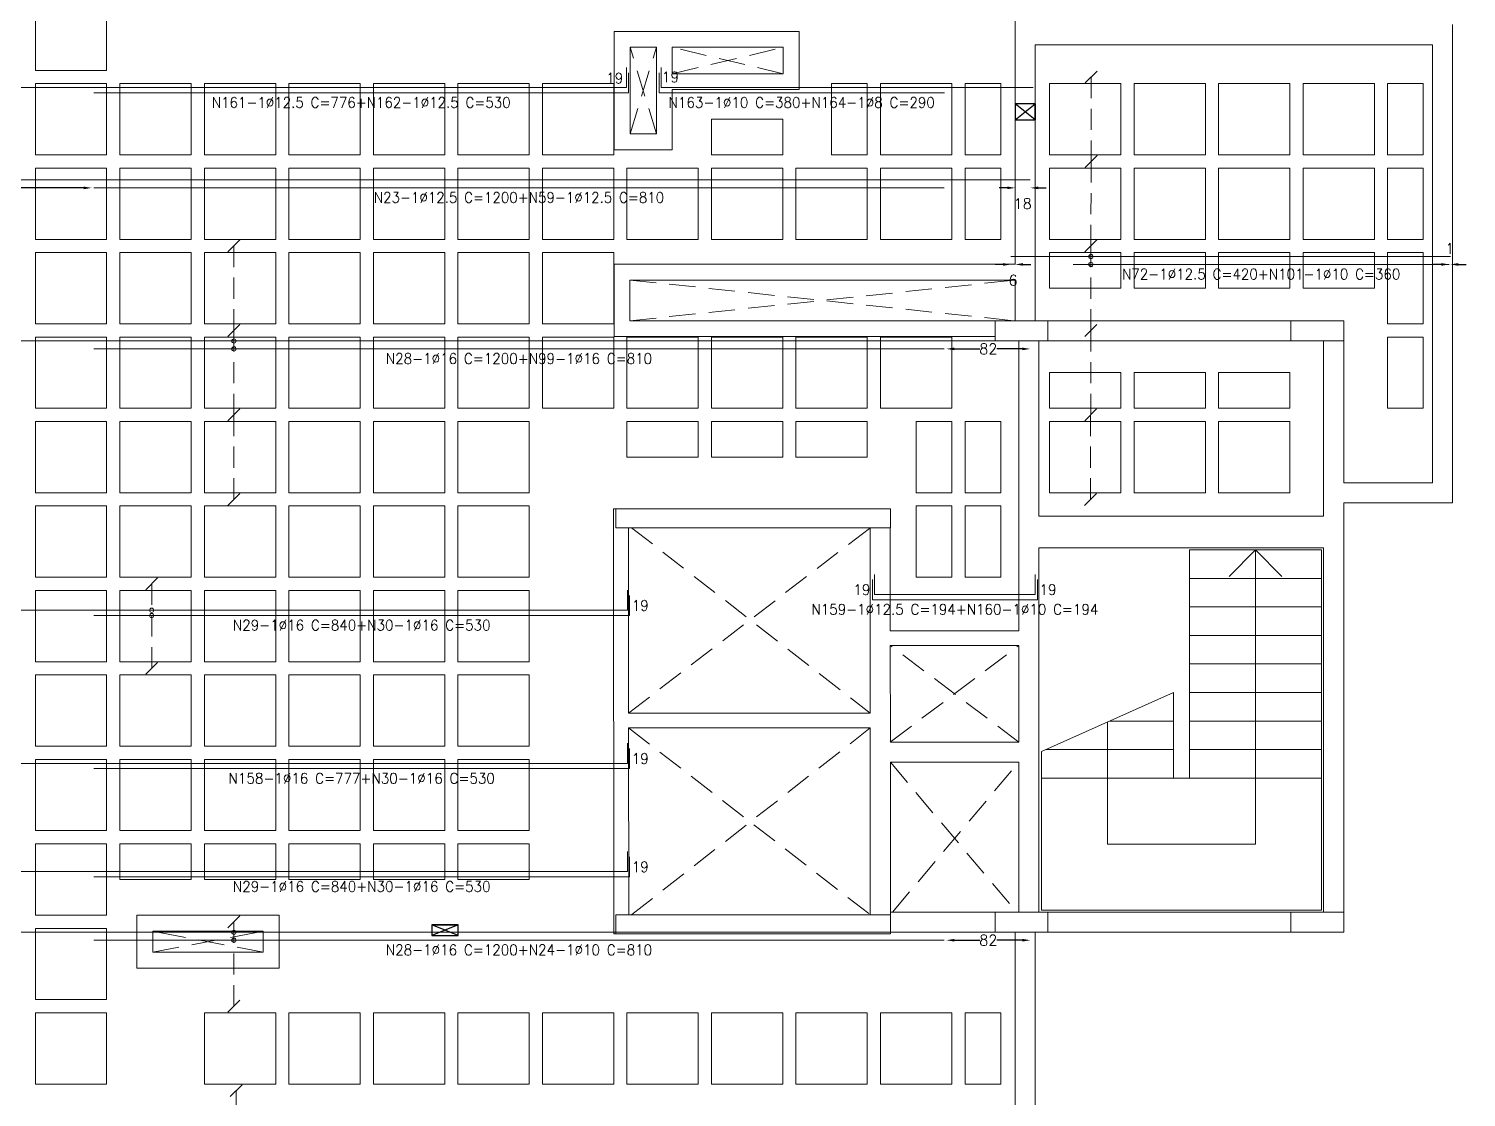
# Model space of a CAD drawing. Header units: millimetres. Extents: x -32 to 332, y -138 to 116.
# Drawn here: x 210.71 to 237.93, y -32.29 to -12.05 of the extents above; entities that cross this region are included whole.
import ezdxf
from ezdxf.enums import TextEntityAlignment as Align

# ---------------------------------------------------------------- set-up
doc = ezdxf.new("R2010")
doc.units = ezdxf.units.MM
doc.linetypes.add('TRAZO_HUECO', pattern=[0.75, 0.5, -0.25])
doc.layers.add('A-COT-01', color=9, linetype='Continuous')
doc.layers.add('FURAÇÃO', color=8, linetype='Continuous')
for name, color, linetype, lineweight in [('ARR_L_I_IG_LINHA', 2, 'Continuous', 0), ('ARR_L_I_IG_MARCA', 2, 'Continuous', 9), ('ARR_L_I_POSICAO', 4, 'Continuous', 9), ('ARR_LONG_INF', 6, 'Continuous', 15), ('ARR_LONG_INF_TXT', 1, 'Continuous', 9), ('LJ_NERV_RETI', 8, 'Continuous', 9), ('LJ_SIMB_ABER', 8, 'Continuous', 0), ('PILAR_CONCRETO', 8, 'Continuous', 0), ('VIG_FACES', 8, 'Continuous', 0)]:
    doc.layers.add(name, color=color, linetype=linetype, lineweight=lineweight)
doc.styles.add('CYPETXT_0.3_romans', font='romans.shx', dxfattribs={"height": 0.2})
doc.styles.add('CYPETXT_romans', font='romans.shx', dxfattribs={"height": 0.2})
doc.dimstyles.new('cype_arrow', dxfattribs={"dimtxt": 0.18, "dimasz": 0.15, "dimexe": 0.075, "dimexo": 0.075, "dimgap": 0, "dimtad": 0, "dimdec": 4, "dimzin": 0, "dimdsep": 46, "dimtxsty": 'CYPETXT_0.3_romans', "dimcen": 0.09, "dimadec": 0, "dimazin": 0, "dimtfac": 1, "dimtdec": 4, "dimtofl": 0, "dimtmove": 2, "dimatfit": 3, "dimfxl": 1, "dimtolj": 1, "dimtzin": 0, "dimarcsym": 0})

# ---------------------------------------------------------------- blocks, each defined once
blk = doc.blocks.new('Forma 2PvtoTipo')
at = {"layer": 'FURAÇÃO', "color": 8}
for points in [[(635.553, -12.692), (635.933, -12.692), (635.933, -12.392), (635.553, -12.392), (635.553, -12.692), (635.933, -12.392), (635.933, -12.692), (635.553, -12.392)], [(625.008, -28.141), (625.008, -27.941), (624.508, -27.941), (624.508, -28.141), (625.008, -28.141), (624.508, -27.941), (625.008, -27.941), (624.508, -28.141)]]:
    blk.add_lwpolyline(points, dxfattribs=at)
at = {"layer": 'LJ_NERV_RETI', "color": 8}
for points in [[(618.354, -11.757), (618.354, -10.407), (617.004, -10.407), (617.004, -11.757)], [(618.354, -13.357), (618.354, -12.007), (617.004, -12.007), (617.004, -13.357)], [(619.954, -13.357), (619.954, -12.007), (618.604, -12.007), (618.604, -13.357)], [(621.554, -13.357), (621.554, -12.007), (620.204, -12.007), (620.204, -13.357)], [(623.154, -13.357), (623.154, -12.007), (621.804, -12.007), (621.804, -13.357)], [(624.754, -13.357), (624.754, -12.007), (623.404, -12.007), (623.404, -13.357)], [(626.354, -13.357), (626.354, -12.007), (625.004, -12.007), (625.004, -13.357)], [(627.954, -13.357), (627.954, -12.007), (626.604, -12.007), (626.604, -13.357)], [(632.754, -13.357), (632.754, -12.007), (632.079, -12.007), (632.079, -13.357)], [(634.354, -13.357), (634.354, -12.007), (633.004, -12.007), (633.004, -13.357)], [(635.279, -13.357), (635.279, -12.007), (634.604, -12.007), (634.604, -13.357)], [(637.554, -13.357), (637.554, -12.007), (636.204, -12.007), (636.204, -13.357)], [(639.154, -13.357), (639.154, -12.007), (637.804, -12.007), (637.804, -13.357)], [(640.754, -13.357), (640.754, -12.007), (639.404, -12.007), (639.404, -13.357)], [(642.354, -13.357), (642.354, -12.007), (641.004, -12.007), (641.004, -13.357)], [(643.279, -13.357), (643.279, -12.007), (642.604, -12.007), (642.604, -13.357)], [(631.154, -13.357), (631.154, -12.682), (629.804, -12.682), (629.804, -13.357)], [(618.354, -14.957), (618.354, -13.607), (617.004, -13.607), (617.004, -14.957)], [(619.954, -14.957), (619.954, -13.607), (618.604, -13.607), (618.604, -14.957)], [(621.554, -14.957), (621.554, -13.607), (620.204, -13.607), (620.204, -14.957)], [(623.154, -14.957), (623.154, -13.607), (621.804, -13.607), (621.804, -14.957)], [(624.754, -14.957), (624.754, -13.607), (623.404, -13.607), (623.404, -14.957)], [(626.354, -14.957), (626.354, -13.607), (625.004, -13.607), (625.004, -14.957)], [(627.954, -14.957), (627.954, -13.607), (626.604, -13.607), (626.604, -14.957)], [(629.554, -14.957), (629.554, -13.607), (628.204, -13.607), (628.204, -14.957)], [(631.154, -14.957), (631.154, -13.607), (629.804, -13.607), (629.804, -14.957)], [(632.754, -14.957), (632.754, -13.607), (631.404, -13.607), (631.404, -14.957)], [(634.354, -14.957), (634.354, -13.607), (633.004, -13.607), (633.004, -14.957)], [(635.279, -14.957), (635.279, -13.607), (634.604, -13.607), (634.604, -14.957)], [(637.554, -14.957), (637.554, -13.607), (636.204, -13.607), (636.204, -14.957)], [(639.154, -14.957), (639.154, -13.607), (637.804, -13.607), (637.804, -14.957)], [(640.754, -14.957), (640.754, -13.607), (639.404, -13.607), (639.404, -14.957)], [(642.354, -14.957), (642.354, -13.607), (641.004, -13.607), (641.004, -14.957)], [(643.279, -14.957), (643.279, -13.607), (642.604, -13.607), (642.604, -14.957)], [(618.354, -16.557), (618.354, -15.207), (617.004, -15.207), (617.004, -16.557)], [(619.954, -16.557), (619.954, -15.207), (618.604, -15.207), (618.604, -16.557)], [(621.554, -16.557), (621.554, -15.207), (620.204, -15.207), (620.204, -16.557)], [(623.154, -16.557), (623.154, -15.207), (621.804, -15.207), (621.804, -16.557)], [(624.754, -16.557), (624.754, -15.207), (623.404, -15.207), (623.404, -16.557)], [(626.354, -16.557), (626.354, -15.207), (625.004, -15.207), (625.004, -16.557)], [(627.954, -16.557), (627.954, -15.207), (626.604, -15.207), (626.604, -16.557)], [(637.554, -15.882), (637.554, -15.207), (636.204, -15.207), (636.204, -15.882)], [(639.154, -15.882), (639.154, -15.207), (637.804, -15.207), (637.804, -15.882)], [(640.754, -15.882), (640.754, -15.207), (639.404, -15.207), (639.404, -15.882)], [(642.354, -15.882), (642.354, -15.207), (641.004, -15.207), (641.004, -15.882)], [(643.279, -16.557), (643.279, -15.207), (642.604, -15.207), (642.604, -16.557)], [(618.354, -18.157), (618.354, -16.807), (617.004, -16.807), (617.004, -18.157)], [(619.954, -18.157), (619.954, -16.807), (618.604, -16.807), (618.604, -18.157)], [(621.554, -18.157), (621.554, -16.807), (620.204, -16.807), (620.204, -18.157)], [(623.154, -18.157), (623.154, -16.807), (621.804, -16.807), (621.804, -18.157)], [(624.754, -18.157), (624.754, -16.807), (623.404, -16.807), (623.404, -18.157)], [(626.354, -18.157), (626.354, -16.807), (625.004, -16.807), (625.004, -18.157)], [(627.954, -18.157), (627.954, -16.807), (626.604, -16.807), (626.604, -18.157)], [(629.554, -18.157), (629.554, -16.807), (628.204, -16.807), (628.204, -18.157)], [(631.154, -18.157), (631.154, -16.807), (629.804, -16.807), (629.804, -18.157)], [(632.754, -18.157), (632.754, -16.807), (631.404, -16.807), (631.404, -18.157)], [(634.354, -18.157), (634.354, -16.807), (633.004, -16.807), (633.004, -18.157)], [(643.279, -18.157), (643.279, -16.807), (642.604, -16.807), (642.604, -18.157)], [(637.554, -18.157), (637.554, -17.482), (636.204, -17.482), (636.204, -18.157)], [(639.154, -18.157), (639.154, -17.482), (637.804, -17.482), (637.804, -18.157)], [(640.754, -18.157), (640.754, -17.482), (639.404, -17.482), (639.404, -18.157)], [(618.354, -19.757), (618.354, -18.407), (617.004, -18.407), (617.004, -19.757)], [(619.954, -19.757), (619.954, -18.407), (618.604, -18.407), (618.604, -19.757)], [(621.554, -19.757), (621.554, -18.407), (620.204, -18.407), (620.204, -19.757)], [(623.154, -19.757), (623.154, -18.407), (621.804, -18.407), (621.804, -19.757)], [(624.754, -19.757), (624.754, -18.407), (623.404, -18.407), (623.404, -19.757)], [(626.354, -19.757), (626.354, -18.407), (625.004, -18.407), (625.004, -19.757)], [(629.554, -19.082), (629.554, -18.407), (628.204, -18.407), (628.204, -19.082)], [(631.154, -19.082), (631.154, -18.407), (629.804, -18.407), (629.804, -19.082)], [(632.754, -19.082), (632.754, -18.407), (631.404, -18.407), (631.404, -19.082)], [(634.354, -19.757), (634.354, -18.407), (633.679, -18.407), (633.679, -19.757)], [(635.279, -19.757), (635.279, -18.407), (634.604, -18.407), (634.604, -19.757)], [(637.554, -19.757), (637.554, -18.407), (636.204, -18.407), (636.204, -19.757)], [(639.154, -19.757), (639.154, -18.407), (637.804, -18.407), (637.804, -19.757)], [(640.754, -19.757), (640.754, -18.407), (639.404, -18.407), (639.404, -19.757)], [(618.354, -21.357), (618.354, -20.007), (617.004, -20.007), (617.004, -21.357)], [(619.954, -21.357), (619.954, -20.007), (618.604, -20.007), (618.604, -21.357)], [(621.554, -21.357), (621.554, -20.007), (620.204, -20.007), (620.204, -21.357)], [(623.154, -21.357), (623.154, -20.007), (621.804, -20.007), (621.804, -21.357)], [(624.754, -21.357), (624.754, -20.007), (623.404, -20.007), (623.404, -21.357)], [(626.354, -21.357), (626.354, -20.007), (625.004, -20.007), (625.004, -21.357)], [(634.354, -21.357), (634.354, -20.007), (633.679, -20.007), (633.679, -21.357)], [(635.279, -21.357), (635.279, -20.007), (634.604, -20.007), (634.604, -21.357)], [(618.354, -22.957), (618.354, -21.607), (617.004, -21.607), (617.004, -22.957)], [(619.954, -22.957), (619.954, -21.607), (618.604, -21.607), (618.604, -22.957)], [(621.554, -22.957), (621.554, -21.607), (620.204, -21.607), (620.204, -22.957)], [(623.154, -22.957), (623.154, -21.607), (621.804, -21.607), (621.804, -22.957)], [(624.754, -22.957), (624.754, -21.607), (623.404, -21.607), (623.404, -22.957)], [(626.354, -22.957), (626.354, -21.607), (625.004, -21.607), (625.004, -22.957)], [(618.354, -24.557), (618.354, -23.207), (617.004, -23.207), (617.004, -24.557)], [(619.954, -24.557), (619.954, -23.207), (618.604, -23.207), (618.604, -24.557)], [(621.554, -24.557), (621.554, -23.207), (620.204, -23.207), (620.204, -24.557)], [(623.154, -24.557), (623.154, -23.207), (621.804, -23.207), (621.804, -24.557)], [(624.754, -24.557), (624.754, -23.207), (623.404, -23.207), (623.404, -24.557)], [(626.354, -24.557), (626.354, -23.207), (625.004, -23.207), (625.004, -24.557)], [(618.354, -26.157), (618.354, -24.807), (617.004, -24.807), (617.004, -26.157)], [(619.954, -26.157), (619.954, -24.807), (618.604, -24.807), (618.604, -26.157)], [(621.554, -26.157), (621.554, -24.807), (620.204, -24.807), (620.204, -26.157)], [(623.154, -26.157), (623.154, -24.807), (621.804, -24.807), (621.804, -26.157)], [(624.754, -26.157), (624.754, -24.807), (623.404, -24.807), (623.404, -26.157)], [(626.354, -26.157), (626.354, -24.807), (625.004, -24.807), (625.004, -26.157)], [(618.354, -27.757), (618.354, -26.407), (617.004, -26.407), (617.004, -27.757)], [(619.954, -27.082), (619.954, -26.407), (618.604, -26.407), (618.604, -27.082)], [(621.554, -27.082), (621.554, -26.407), (620.204, -26.407), (620.204, -27.082)], [(623.154, -27.082), (623.154, -26.407), (621.804, -26.407), (621.804, -27.082)], [(624.754, -27.082), (624.754, -26.407), (623.404, -26.407), (623.404, -27.082)], [(626.354, -27.082), (626.354, -26.407), (625.004, -26.407), (625.004, -27.082)], [(618.354, -29.357), (618.354, -28.007), (617.004, -28.007), (617.004, -29.357)], [(618.354, -30.957), (618.354, -29.607), (617.004, -29.607), (617.004, -30.957)], [(621.554, -30.957), (621.554, -29.607), (620.204, -29.607), (620.204, -30.957)], [(623.154, -30.957), (623.154, -29.607), (621.804, -29.607), (621.804, -30.957)], [(624.754, -30.957), (624.754, -29.607), (623.404, -29.607), (623.404, -30.957)], [(626.354, -30.957), (626.354, -29.607), (625.004, -29.607), (625.004, -30.957)], [(627.954, -30.957), (627.954, -29.607), (626.604, -29.607), (626.604, -30.957)], [(629.554, -30.957), (629.554, -29.607), (628.204, -29.607), (628.204, -30.957)], [(631.154, -30.957), (631.154, -29.607), (629.804, -29.607), (629.804, -30.957)], [(632.754, -30.957), (632.754, -29.607), (631.404, -29.607), (631.404, -30.957)], [(634.354, -30.957), (634.354, -29.607), (633.004, -29.607), (633.004, -30.957)], [(635.279, -30.957), (635.279, -29.607), (634.604, -29.607), (634.604, -30.957)]]:
    blk.add_lwpolyline(points, close=True, dxfattribs=at)
at = {"layer": 'LJ_SIMB_ABER', "color": 8, "linetype": 'TRAZO_HUECO'}
for p, q in [((628.763, -12.96), (628.263, -11.32)), ((628.263, -12.96), (628.763, -11.32)), ((631.163, -11.82), (629.063, -11.32)), ((629.063, -11.82), (631.163, -11.32)), ((628.26, -16.5), (635.553, -15.728)), ((628.26, -15.728), (635.553, -16.5)), ((628.231, -23.93), (632.81, -20.42)), ((628.29, -20.42), (632.81, -23.93)), ((635.623, -24.48), (633.19, -22.65)), ((633.19, -24.48), (635.623, -22.65)), ((628.234, -24.21), (632.811, -27.75)), ((628.296, -27.748), (632.811, -24.21)), ((633.191, -24.86), (635.581, -27.7)), ((633.233, -27.7), (635.623, -24.86)), ((633.191, -27.75), (633.191, -27.749)), ((621.317, -28.46), (619.227, -28.06)), ((619.227, -28.46), (621.317, -28.06))]:
    blk.add_line(p, q, dxfattribs=at)
at = {"layer": 'PILAR_CONCRETO', "color": 8}
for points in [[(635.173, -16.88), (636.173, -16.88), (636.173, -16.5), (635.173, -16.5), (635.173, -16.88)], [(635.173, -16.88), (636.173, -16.88), (636.173, -16.5), (635.173, -16.5), (635.173, -16.88)], [(640.773, -16.88), (641.773, -16.88), (641.773, -16.5), (640.773, -16.5), (640.773, -16.88)], [(640.773, -16.88), (641.773, -16.88), (641.773, -16.5), (640.773, -16.5), (640.773, -16.88)], [(627.993, -20.42), (633.193, -20.42), (633.193, -20.06), (627.993, -20.06), (627.993, -20.42)], [(627.993, -28.11), (633.193, -28.11), (633.193, -27.75), (627.993, -27.75), (627.993, -28.11)], [(635.173, -28.08), (636.173, -28.08), (636.173, -27.7), (635.173, -27.7), (635.173, -28.08)], [(635.173, -28.08), (636.173, -28.08), (636.173, -27.7), (635.173, -27.7), (635.173, -28.08)], [(640.773, -28.08), (641.773, -28.08), (641.773, -27.7), (640.773, -27.7), (640.773, -28.08)], [(640.773, -28.08), (641.773, -28.08), (641.773, -27.7), (640.773, -27.7), (640.773, -28.08)]]:
    blk.add_lwpolyline(points, close=True, dxfattribs=at)
at = {"layer": 'VIG_FACES', "color": 8}
for p, q in [((635.553, -15.428), (635.553, -7.883)), ((627.963, -11.02), (631.463, -11.02)), ((627.963, -13.26), (627.963, -11.02)), ((631.463, -11.02), (631.463, -12.12)), ((643.833, -19.95), (643.833, -10.89)), ((628.263, -11.32), (628.763, -11.32)), ((628.263, -12.96), (628.263, -11.32)), ((628.763, -11.32), (628.763, -12.96)), ((629.063, -11.32), (631.163, -11.32)), ((629.063, -11.32), (629.063, -11.82)), ((631.163, -11.32), (631.163, -11.82)), ((635.933, -16.5), (635.933, -11.27)), ((643.453, -11.27), (635.933, -11.27)), ((643.453, -19.57), (643.453, -11.27)), ((631.163, -11.82), (629.063, -11.82)), ((631.463, -12.12), (629.063, -12.12)), ((629.063, -12.12), (629.063, -13.26)), ((628.763, -12.96), (628.263, -12.96)), ((629.063, -13.26), (627.963, -13.26)), ((627.96, -15.428), (635.553, -15.428)), ((627.96, -15.428), (627.96, -16.8)), ((628.26, -15.728), (635.553, -15.728)), ((628.26, -15.728), (628.26, -16.5)), ((635.553, -16.5), (635.553, -15.728)), ((628.26, -16.5), (635.173, -16.5)), ((636.173, -16.5), (640.773, -16.5)), ((627.96, -16.8), (635.173, -16.8)), ((635.623, -22.37), (635.623, -16.88)), ((636.003, -20.2), (636.003, -16.88)), ((636.173, -16.88), (640.773, -16.88)), ((641.393, -19.76), (641.393, -16.88)), ((641.773, -19.57), (641.773, -16.88)), ((641.773, -19.57), (643.453, -19.57)), ((641.393, -20.2), (641.393, -19.76)), ((627.951, -20.06), (627.957, -28.11)), ((627.993, -20.06), (627.951, -20.06)), ((641.773, -19.95), (643.833, -19.95)), ((641.773, -27.7), (641.773, -19.95)), ((641.393, -20.2), (636.003, -20.2)), ((628.231, -20.42), (628.234, -23.93)), ((632.81, -20.42), (632.811, -23.93)), ((633.19, -20.42), (633.19, -22.37)), ((636.003, -27.7), (636.003, -20.8)), ((641.393, -20.8), (636.003, -20.8)), ((640.103, -21.4), (640.103, -20.84)), ((641.393, -27.7), (641.393, -20.8)), ((640.103, -25.16), (640.103, -21.4)), ((635.623, -22.37), (633.19, -22.37)), ((633.19, -22.65), (633.191, -24.48)), ((635.623, -22.65), (633.19, -22.65)), ((635.623, -24.48), (635.623, -22.65)), ((636.053, -24.66), (638.553, -23.54)), ((628.234, -23.93), (632.811, -23.93)), ((628.234, -24.21), (628.237, -27.75)), ((628.234, -24.21), (632.811, -24.21)), ((632.811, -24.21), (632.811, -24.67)), ((637.303, -24.1), (637.303, -25.16)), ((637.348, -24.08), (638.553, -24.08)), ((638.553, -24.08), (638.553, -24.62)), ((635.623, -24.48), (633.191, -24.48)), ((632.811, -24.67), (632.811, -27.75)), ((638.553, -24.62), (636.143, -24.62)), ((635.623, -24.86), (633.191, -24.86)), ((633.191, -24.86), (633.191, -27.75)), ((635.623, -27.7), (635.623, -24.86)), ((637.303, -25.16), (637.303, -26.41)), ((640.103, -26.41), (640.103, -25.16)), ((637.303, -26.41), (640.103, -26.41)), ((633.191, -27.7), (635.173, -27.7)), ((633.191, -27.7), (633.191, -27.75)), ((640.773, -27.7), (636.173, -27.7)), ((618.927, -28.76), (618.927, -27.76)), ((618.927, -27.76), (621.617, -27.76)), ((621.617, -27.76), (621.617, -28.76)), ((619.227, -28.46), (619.227, -28.06)), ((619.227, -28.06), (621.317, -28.06)), ((621.317, -28.06), (621.317, -28.46)), ((627.993, -28.11), (627.957, -28.11)), ((633.193, -28.08), (635.173, -28.08)), ((635.553, -36.681), (635.553, -28.08)), ((635.933, -38.9), (635.933, -28.08)), ((640.773, -28.08), (636.173, -28.08)), ((621.317, -28.46), (619.227, -28.46)), ((621.617, -28.76), (618.927, -28.76))]:
    blk.add_line(p, q, dxfattribs=at)
for points in [[(641.353, -21.38), (641.353, -20.84), (638.853, -20.84), (638.853, -21.38), (641.353, -21.38)], [(641.353, -21.92), (641.353, -21.38), (638.853, -21.38), (638.853, -21.92), (641.353, -21.92)], [(641.353, -22.46), (641.353, -21.92), (638.853, -21.92), (638.853, -22.46), (641.353, -22.46)], [(641.353, -23), (641.353, -22.46), (638.853, -22.46), (638.853, -23), (641.353, -23)], [(641.353, -23.54), (641.353, -23), (638.853, -23), (638.853, -23.54), (641.353, -23.54)], [(641.353, -24.08), (641.353, -23.54), (638.853, -23.54), (638.853, -24.08), (641.353, -24.08)], [(641.353, -24.62), (641.353, -24.08), (638.853, -24.08), (638.853, -24.62), (641.353, -24.62)], [(641.353, -25.16), (641.353, -24.62), (638.853, -24.62), (638.853, -25.16), (641.353, -25.16)], [(636.053, -25.16), (636.053, -27.66), (641.353, -27.66), (641.353, -25.16), (638.853, -25.16), (638.553, -25.16), (636.053, -25.16)]]:
    blk.add_lwpolyline(points, close=True, dxfattribs=at)
for points in [[(639.603, -21.34), (640.103, -20.84), (640.603, -21.34)], [(638.553, -23.54), (638.553, -24.08)], [(638.553, -24.62), (638.553, -25.16), (636.053, -25.16), (636.053, -25.16)], [(636.053, -25.16), (636.053, -24.66)]]:
    blk.add_lwpolyline(points, dxfattribs=at)
blk = doc.blocks.new('*D190')
at = {"layer": 'ARR_L_I_POSICAO', "color": 0, "lineweight": -2, "transparency": 16777216}
for p, q in [((228.232, -29.311), (228.715, -29.311)), ((229.521, -29.311), (229.038, -29.311))]:
    blk.add_line(p, q, dxfattribs=at)
at = {"layer": 'ARR_L_I_POSICAO', "color": 0, "transparency": 16777216}
for points in [[(228.232, -29.286), (228.232, -29.336), (228.082, -29.311)], [(229.521, -29.286), (229.521, -29.336), (229.671, -29.311)]]:
    blk.add_solid(points, dxfattribs=at)
at = {"layer": 'DEFPOINTS', "color": 0, "transparency": 16777216}
for p in [(228.082, -29.311), (229.671, -29.311), (229.671, -29.311)]:
    blk.add_point(p, dxfattribs=at)
at = {"layer": 'ARR_L_I_POSICAO', "color": 0, "transparency": 16777216, "insert": (228.877, -29.311), "char_height": 0.2, "attachment_point": 5, "style": 'CYPETXT_0.3_romans'}
blk.add_mtext('\\A1;82', dxfattribs=at)
blk = doc.blocks.new('*D30')
at = {"layer": 'ARR_L_I_POSICAO', "color": 0, "lineweight": -2, "transparency": 16777216}
for p, q in [((228.232, -18.111), (228.715, -18.111)), ((229.521, -18.111), (229.038, -18.111))]:
    blk.add_line(p, q, dxfattribs=at)
at = {"layer": 'ARR_L_I_POSICAO', "color": 0, "transparency": 16777216}
for points in [[(228.232, -18.086), (228.232, -18.136), (228.082, -18.111)], [(229.521, -18.086), (229.521, -18.136), (229.671, -18.111)]]:
    blk.add_solid(points, dxfattribs=at)
at = {"layer": 'DEFPOINTS', "color": 0, "transparency": 16777216}
for p in [(228.082, -18.111), (229.671, -18.111), (229.671, -18.111)]:
    blk.add_point(p, dxfattribs=at)
at = {"layer": 'ARR_L_I_POSICAO', "color": 0, "transparency": 16777216, "insert": (228.877, -18.111), "char_height": 0.2, "attachment_point": 5, "style": 'CYPETXT_0.3_romans'}
blk.add_mtext('\\A1;82', dxfattribs=at)
blk = doc.blocks.new('*D31')
at = {"layer": 'ARR_L_I_POSICAO', "color": 0, "lineweight": -2, "transparency": 16777216}
for p, q in [((229.155, -16.511), (229.005, -16.511)), ((229.535, -16.511), (229.685, -16.511))]:
    blk.add_line(p, q, dxfattribs=at)
at = {"layer": 'ARR_L_I_POSICAO', "color": 0, "transparency": 16777216}
for points in [[(229.155, -16.486), (229.155, -16.536), (229.305, -16.511)], [(229.535, -16.486), (229.535, -16.536), (229.385, -16.511)]]:
    blk.add_solid(points, dxfattribs=at)
at = {"layer": 'DEFPOINTS', "color": 0, "transparency": 16777216}
for p in [(229.305, -16.511), (229.385, -16.511), (229.385, -16.511)]:
    blk.add_point(p, dxfattribs=at)
at = {"layer": 'ARR_L_I_POSICAO', "color": 0, "transparency": 16777216, "insert": (229.345, -16.811), "char_height": 0.2, "attachment_point": 5, "rotation": 359.9972, "style": 'CYPETXT_0.3_romans'}
blk.add_mtext('\\A1;6', dxfattribs=at)
blk = doc.blocks.new('*D32')
at = {"layer": 'ARR_L_I_POSICAO', "color": 0, "lineweight": -2, "transparency": 16777216}
for p, q in [((237.453, -16.511), (237.303, -16.511)), ((237.775, -16.511), (237.925, -16.511))]:
    blk.add_line(p, q, dxfattribs=at)
at = {"layer": 'ARR_L_I_POSICAO', "color": 0, "transparency": 16777216}
for points in [[(237.453, -16.486), (237.453, -16.536), (237.603, -16.511)], [(237.775, -16.486), (237.775, -16.536), (237.625, -16.511)]]:
    blk.add_solid(points, dxfattribs=at)
at = {"layer": 'DEFPOINTS', "color": 0, "transparency": 16777216}
for p in [(237.603, -16.511), (237.625, -16.511), (237.625, -16.511)]:
    blk.add_point(p, dxfattribs=at)
at = {"layer": 'ARR_L_I_POSICAO', "color": 0, "transparency": 16777216, "insert": (237.614, -16.211), "char_height": 0.2, "attachment_point": 5, "style": 'CYPETXT_0.3_romans'}
blk.add_mtext('\\A1;1', dxfattribs=at)
blk = doc.blocks.new('*D92')
at = {"layer": 'ARR_L_I_POSICAO', "color": 0, "lineweight": -2, "transparency": 16777216}
for p, q in [((229.235, -15.061), (229.085, -15.061)), ((229.821, -15.061), (229.971, -15.061))]:
    blk.add_line(p, q, dxfattribs=at)
at = {"layer": 'ARR_L_I_POSICAO', "color": 0, "transparency": 16777216}
for points in [[(229.235, -15.036), (229.235, -15.086), (229.385, -15.061)], [(229.821, -15.036), (229.821, -15.086), (229.671, -15.061)]]:
    blk.add_solid(points, dxfattribs=at)
at = {"layer": 'DEFPOINTS', "color": 0, "transparency": 16777216}
for p in [(229.385, -15.061), (229.671, -15.061), (229.671, -15.061)]:
    blk.add_point(p, dxfattribs=at)
at = {"layer": 'ARR_L_I_POSICAO', "color": 0, "transparency": 16777216, "insert": (229.528, -15.361), "char_height": 0.2, "attachment_point": 5, "rotation": 359.9989, "style": 'CYPETXT_0.3_romans'}
blk.add_mtext('\\A1;18', dxfattribs=at)
blk = doc.blocks.new('*D93')
at = {"layer": 'ARR_L_I_POSICAO', "color": 0, "lineweight": -2, "transparency": 16777216}
for p, q in [((205.961, -15.061), (208.599, -15.061)), ((211.752, -15.061), (209.114, -15.061))]:
    blk.add_line(p, q, dxfattribs=at)
at = {"layer": 'ARR_L_I_POSICAO', "color": 0, "transparency": 16777216}
for points in [[(205.961, -15.036), (205.961, -15.086), (205.811, -15.061)], [(211.752, -15.036), (211.752, -15.086), (211.902, -15.061)]]:
    blk.add_solid(points, dxfattribs=at)
at = {"layer": 'DEFPOINTS', "color": 0, "transparency": 16777216}
for p in [(205.811, -15.061), (211.902, -15.061), (211.902, -15.061)]:
    blk.add_point(p, dxfattribs=at)
at = {"layer": 'ARR_L_I_POSICAO', "color": 0, "transparency": 16777216, "insert": (208.857, -15.061), "char_height": 0.2, "attachment_point": 5, "style": 'CYPETXT_0.3_romans'}
blk.add_mtext('\\A1;308', dxfattribs=at)

msp = doc.modelspace()

# ---------------------------------------------------------------- linework, layer by layer
at = {"layer": 'ARR_L_I_IG_LINHA'}
for p, q in [((230.82469, -13.36088), (230.82537, -12.96088)), ((230.82368, -13.96088), (230.82436, -13.56088)), ((230.82199, -14.96088), (230.82334, -14.16088)), ((230.82098, -15.56088), (230.82165, -15.16088)), ((230.81929, -16.56088), (230.82064, -15.76088)), ((214.59576, -16.56088), (214.59576, -16.16088)), ((214.59576, -17.16088), (214.59576, -16.76088)), ((230.81827, -17.16088), (230.81895, -16.76088)), ((214.59576, -18.16088), (214.59576, -17.36088)), ((230.81658, -18.16088), (230.81793, -17.36088)), ((214.59576, -18.76088), (214.59576, -18.36088)), ((230.81557, -18.76088), (230.81624, -18.36088)), ((214.59576, -19.76088), (214.59576, -18.96088)), ((230.81388, -19.76088), (230.81523, -18.96088)), ((214.59576, -20.36088), (214.59576, -19.96088)), ((230.81286, -20.36088), (230.81354, -19.96088)), ((214.59576, -20.96088), (214.59576, -20.56088)), ((230.81185, -20.96088), (230.81252, -20.56088)), ((213.03842, -22.96089), (213.03842, -22.56089)), ((213.03842, -23.56089), (213.03842, -23.16089)), ((213.03842, -24.16088), (213.03842, -23.76088)), ((214.59576, -29.36089), (214.59576, -28.96088)), ((214.59576, -29.96089), (214.59576, -29.56089)), ((214.59576, -30.56089), (214.59576, -30.16089)), ((214.63842, -32.56088), (214.63842, -32.16088))]:
    msp.add_line(p, q, dxfattribs=at)
for centre in [(230.81962, -16.36088), (230.81937, -16.51088), (214.59576, -17.96089), (214.59576, -18.11089), (213.03842, -23.06089), (213.03842, -23.16089), (214.59576, -29.16088), (214.59576, -29.31088)]:
    msp.add_circle(centre, 0.04, dxfattribs=at)
at = {"layer": 'ARR_L_I_IG_MARCA'}
for p, q in [((230.9387, -12.84794), (230.71204, -13.07383)), ((230.93599, -14.44795), (230.70934, -14.67384)), ((214.70889, -16.04774), (214.48262, -16.27402)), ((230.93329, -16.04794), (230.70663, -16.27383)), ((214.70889, -17.64775), (214.48262, -17.87402)), ((230.93059, -17.64794), (230.70393, -17.87383)), ((214.70889, -19.24774), (214.48262, -19.47402)), ((230.92788, -19.24793), (230.70122, -19.47382)), ((214.70889, -20.84775), (214.48262, -21.07402)), ((230.92518, -20.84794), (230.69852, -21.07383)), ((213.15156, -22.44775), (212.92528, -22.67403)), ((213.15156, -24.04774), (212.92528, -24.27402)), ((214.70889, -28.84775), (214.48262, -29.07402)), ((214.70889, -30.44775), (214.48262, -30.67403)), ((214.75156, -32.04774), (214.52528, -32.27402))]:
    msp.add_line(p, q, dxfattribs=at)
at = {"layer": 'ARR_LONG_INF'}
for points in [[(207.34509, -12.78088), (207.34509, -13.16088), (222.02509, -13.16088), (222.02509, -12.78088)], [(222.68509, -12.78088), (222.68509, -13.16088), (229.72509, -13.16088)], [(211.94509, -13.26088), (222.06509, -13.26088), (222.06509, -12.88088)], [(222.64509, -12.88088), (222.64509, -13.26088), (228.04509, -13.26088)], [(205.81109, -14.91089), (229.67109, -14.91089)], [(211.94209, -15.06089), (228.04209, -15.06089)], [(229.30509, -16.36088), (237.62509, -16.36088)], [(230.48309, -16.51088), (237.60309, -16.51088)], [(205.81109, -17.96089), (229.67109, -17.96089)], [(211.94209, -18.11089), (228.04209, -18.11089)], [(226.68509, -22.48089), (226.68509, -22.86089), (229.80509, -22.86089), (229.80509, -22.48089)], [(226.72509, -22.38089), (226.72509, -22.76089), (229.76509, -22.76089), (229.76509, -22.38089)], [(205.80509, -23.06089), (222.04509, -23.06089), (222.04509, -22.68089)], [(211.94509, -23.16089), (222.08509, -23.16089), (222.08509, -22.78089)], [(207.34509, -25.58089), (207.34509, -25.96089), (222.04509, -25.96089), (222.04509, -25.58089)], [(211.94509, -26.06089), (222.08509, -26.06089), (222.08509, -25.68089)], [(205.80509, -28.01088), (222.04509, -28.01088), (222.04509, -27.63088)], [(211.94509, -28.11088), (222.08509, -28.11088), (222.08509, -27.73088)], [(205.81109, -29.16088), (229.67109, -29.16088)], [(211.94209, -29.31088), (228.04209, -29.31088)]]:
    msp.add_lwpolyline(points, dxfattribs=at)

# ---------------------------------------------------------------- block references
at = {"layer": 'A-COT-01', "color": 1}
msp.add_blockref('Forma 2PvtoTipo', (-406.16805, -1.07881), dxfattribs=at)

# ---------------------------------------------------------------- texts
at = {"layer": 'ARR_LONG_INF_TXT', "style": 'CYPETXT_romans'}
for s, width, p, p2 in [('19', 0.945, (221.64153, -13.08324), (221.96553, -13.08324)), ('19', 0.945, (222.69766, -13.06131), (223.02166, -13.06131)), ('N161-1%%c12.5 C=776+N162-1%%c12.5 C=530', 0.833226, (214.17609, -13.54422), (219.83409, -13.54422)), ('N163-1%%c10 C=380+N164-1%%c8 C=290', 0.836019, (222.82509, -13.54422), (227.86509, -13.54422)), ('N23-1%%c12.5 C=1200+N59-1%%c12.5 C=810', 0.832727, (217.24409, -15.34422), (222.74009, -15.34422)), ('N72-1%%c12.5 C=420+N101-1%%c10 C=360', 0.834299, (231.40909, -16.79421), (236.67709, -16.79421)), ('N28-1%%c16 C=1200+N99-1%%c16 C=810', 0.836019, (217.47209, -18.39422), (222.51209, -18.39422)), ('19', 0.945, (226.32109, -22.77089), (226.64509, -22.77089)), ('19', 0.945, (229.84509, -22.77089), (230.16909, -22.77089)), ('19', 0.945, (222.12509, -23.07089), (222.44909, -23.07089)), ('N159-1%%c12.5 C=194+N160-1%%c10 C=194', 0.833553, (225.53009, -23.14422), (230.96009, -23.14422)), ('N29-1%%c16 C=840+N30-1%%c16 C=530', 0.835546, (214.57609, -23.44422), (219.45409, -23.44422)), ('19', 0.945, (222.12509, -25.97089), (222.44909, -25.97089)), ('N158-1%%c16 C=777+N30-1%%c16 C=530', 0.836019, (214.49509, -26.34422), (219.53509, -26.34422)), ('19', 0.945, (222.12509, -28.02088), (222.44909, -28.02088)), ('N29-1%%c16 C=840+N30-1%%c16 C=530', 0.835546, (214.57609, -28.39421), (219.45409, -28.39421)), ('N28-1%%c16 C=1200+N24-1%%c10 C=810', 0.836019, (217.47209, -29.59422), (222.51209, -29.59422))]:
    msp.add_text(s, height=0.2, dxfattribs=dict(at, width=width)).set_placement(p, p2, align=Align.FIT)

# ---------------------------------------------------------------- dimensions: what is measured, and where the dimension line sits
at = {"layer": 'ARR_L_I_POSICAO'}
for p1, p2, text, picture, middle in [((205.81109, -15.06089), (211.90209, -15.06089), '308', '*D93', (208.85659, -15.06089)), ((229.38509, -15.06089), (229.67109, -15.06089), '18', '*D92', (229.52808, -15.36089)), ((237.60309, -16.51088), (237.62509, -16.51088), '1', '*D32', (237.61409, -16.21088)), ((229.30509, -16.51088), (229.38509, -16.51089), '6', '*D31', (229.34507, -16.81088)), ((228.08209, -18.11089), (229.67109, -18.11089), '82', '*D30', (228.87659, -18.11089)), ((228.08209, -29.31088), (229.67109, -29.31088), '82', '*D190', (228.87659, -29.31088))]:
    dim = msp.add_aligned_dim(p1=p1, p2=p2, distance=0, text=text, dimstyle='cype_arrow', override={"dimexe": 0, "dimexo": 0}, dxfattribs=at)
    dim.commit()
    dim.dimension.update_dxf_attribs({"geometry": picture, "text_midpoint": middle})

doc.saveas('drawing.dxf')
